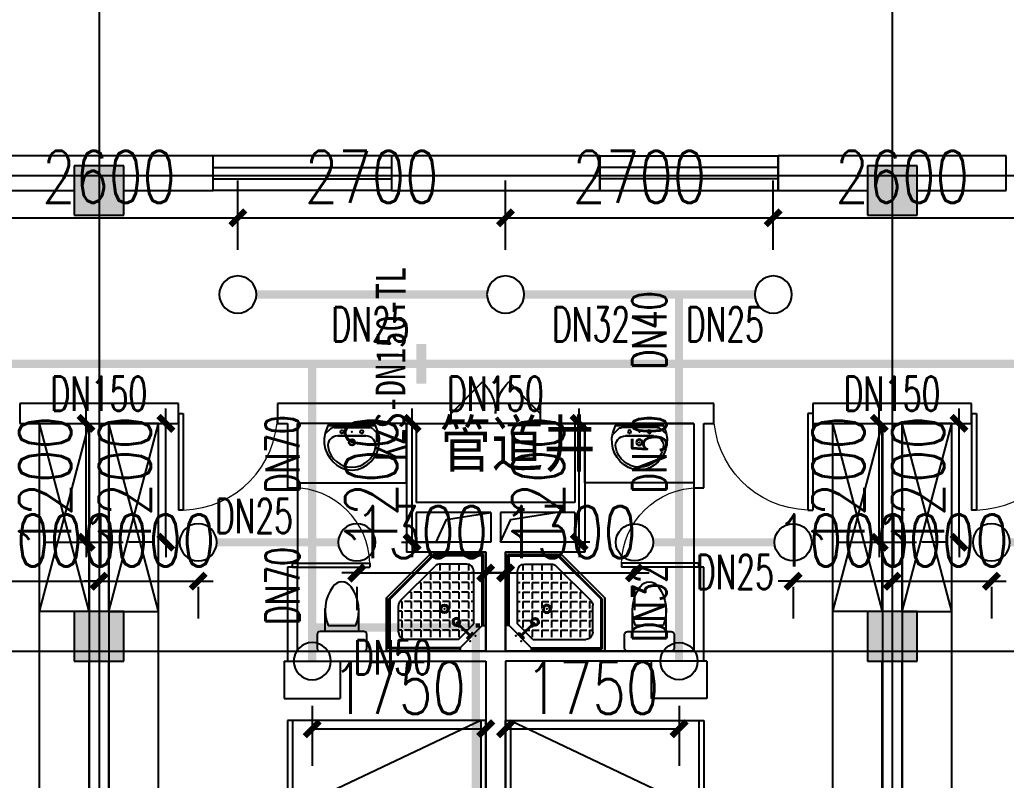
# Model space of a CAD drawing. Extents: x 0 to 2838408, y -923048 to 203859.
# Drawn here: x 2712463 to 2722413, y -542960 to -535285 of the extents above; entities that cross this region are included whole.
import ezdxf
from ezdxf.enums import TextEntityAlignment as Align

# ---------------------------------------------------------------- set-up
doc = ezdxf.new("R2010")
doc.units = 0
doc.header["$LTSCALE"] = 1000
for name, color, linetype in [('A-Fixt', 81, 'Continuous'), ('CLAYER', 7, 'Continuous'), ('COLUMN', 9, 'Continuous'), ('DIM_喷淋', 3, 'Continuous'), ('DOOR_FIRE', 4, 'Continuous'), ('DOTE', 8, 'Continuous'), ('EQUIP_喷头', 7, 'Continuous'), ('PIPE-喷淋', 6, 'Continuous'), ('PUB_HATCH', 8, 'Continuous'), ('TEXT_喷淋', 7, 'Continuous'), ('TWT_DIM', 3, 'Continuous'), ('WALL', 9, 'Continuous'), ('WINDOW', 4, 'Continuous'), ('XREF', 8, 'Continuous'), ('抗震支吊架', 2, 'Continuous'), ('洁具', 213, 'Continuous')]:
    doc.layers.add(name, color=color, linetype=linetype)
doc.styles.add('_TCH_DIM_T3', font='SIMPLEX', dxfattribs={"width": 0.75, "bigfont": 'HZTXT'})
doc.styles.add('_TWT_PIPEDN', font='SIMPLEX', dxfattribs={"width": 0.8, "height": 2.3, "bigfont": 'HZTXT'})
doc.styles.add('kzcad', font='', dxfattribs={"width": 0.8})
doc.styles.get("Standard").update_dxf_attribs({"font": 'geniso.shx', "bigfont": 'hztxt.shx'})
doc.styles.get('kzcad').set_extended_font_data('SimSun')
doc.dimstyles.new('_TWT_ARCH&&150', dxfattribs={"dimtxt": 525, "dimasz": 150, "dimexe": 375, "dimexo": 450, "dimgap": 150, "dimtad": 1, "dimdec": 0, "dimzin": 0, "dimdsep": 46, "dimtxsty": '_TCH_DIM_T3', "dimblk": 'ARCHTICK', "dimcen": 0.09, "dimclrt": 7, "dimazin": 2, "dimtfac": 1, "dimtdec": 0, "dimtix": 1, "dimtmove": 2, "dimatfit": 3, "dimfxl": 1, "dimtolj": 1, "dimtzin": 0, "dimarcsym": 0})

# ---------------------------------------------------------------- blocks, each defined once
blk = doc.blocks.new('1F平面-CAD导入_dwg_Drawing4_t3_dwg_$plan$00001613-474159-1F-927810-1F')
at = {"layer": '洁具'}
for p, q in [((-30, 250), (-170, 250)), ((-200, 169.7), (-430.4, 169.7)), ((-260.4, -139.7), (-260.4, 139.7)), ((-200, -169.7), (-200, -220)), ((-170, -250), (-30, -250))]:
    blk.add_line(p, q, dxfattribs=at)
for points in [[(-200, 220), (-200, 169.7), (-200, -169.7), (-430.4, -169.7)], [(0, -220), (0, 220)]]:
    blk.add_lwpolyline(points, dxfattribs=at)
for centre, radius, start, end in [((-170, 220), 30, 90, 180), ((-30, 220), 30, 0, 90), ((-412.8, -227.4), 397.5, 67.45048, 126.63814), ((-589.6, 0), 109.8, 123.45086, 236.54914), ((-412.8, 227.4), 397.5, 233.36186, 292.54952), ((-170, -220), 30, 180, 270), ((-30, -220), 30, 270, 0)]:
    blk.add_arc(centre, radius, start, end, dxfattribs=at)
blk = doc.blocks.new('$lvtry$00000169')
at = {"color": 0}
for p, q in [((258.9, -36), (258.9, 0)), ((258.9, -36), (36, -258.9)), ((258.9, -24), (976, -24)), ((258.9, -36), (964, -36)), ((964, -36), (976, -24)), ((964, -36), (964, -525.1)), ((976, -24), (976, -530.1)), ((276.1, -120), (120, -276.1)), ((143.9, -151), (290.7, -298.1)), ((151, -143.9), (297.8, -291)), ((269.6, -212.7), (269.6, -142.7)), ((276.1, -120), (808, -120)), ((365.9, -212.7), (365.9, -142.7)), ((462.1, -212.7), (462.1, -142.7)), ((558.4, -212.7), (558.4, -142.7)), ((654.6, -212.7), (654.6, -142.7)), ((750.9, -212.7), (750.9, -142.7)), ((847.1, -212.7), (847.1, -142.7)), ((880, -192), (880, -460.5)), ((36, -258.9), (0, -258.9)), ((24, -258.9), (24, -976)), ((36, -258.9), (36, -964)), ((120, -276.1), (120, -808)), ((173.4, -308.9), (173.4, -238.9)), ((183.4, -212.7), (205.5, -212.7)), ((219.6, -212.7), (243.4, -212.7)), ((269.6, -212.7), (339.6, -212.7)), ((269.6, -262.8), (269.6, -238.9)), ((365.9, -212.7), (435.9, -212.7)), ((365.9, -308.9), (365.9, -238.9)), ((462.1, -212.7), (532.1, -212.7)), ((462.1, -308.9), (462.1, -238.9)), ((558.4, -212.7), (628.4, -212.7)), ((558.4, -308.9), (558.4, -238.9)), ((654.6, -212.7), (724.6, -212.7)), ((654.6, -308.9), (654.6, -238.9)), ((750.9, -212.7), (820.9, -212.7)), ((750.9, -308.9), (750.9, -238.9)), ((847.1, -212.7), (880, -212.7)), ((847.1, -308.9), (847.1, -238.9)), ((120, -308.9), (147.1, -308.9)), ((173.4, -308.9), (243.4, -308.9)), ((173.4, -405.2), (173.4, -335.2)), ((269.6, -405.2), (269.6, -335.2)), ((334.3, -308.9), (339.6, -308.9)), ((365.9, -308.9), (435.9, -308.9)), ((365.9, -405.2), (365.9, -335.2)), ((462.1, -308.9), (532.1, -308.9)), ((462.1, -405.2), (462.1, -335.2)), ((558.4, -308.9), (628.4, -308.9)), ((558.4, -405.2), (558.4, -335.2)), ((654.6, -308.9), (724.6, -308.9)), ((654.6, -405.2), (654.6, -335.2)), ((750.9, -308.9), (820.9, -308.9)), ((750.9, -405.2), (750.9, -335.2)), ((847.1, -308.9), (880, -308.9)), ((847.1, -405.2), (847.1, -335.2)), ((120, -405.2), (147.1, -405.2)), ((173.4, -405.2), (243.4, -405.2)), ((173.4, -501.4), (173.4, -431.4)), ((269.6, -405.2), (339.6, -405.2)), ((269.6, -501.4), (269.6, -431.4)), ((365.9, -405.2), (378.6, -405.2)), ((365.9, -501.4), (365.9, -431.4)), ((462.1, -405.2), (532.1, -405.2)), ((462.1, -501.4), (462.1, -431.4)), ((558.4, -405.2), (628.4, -405.2)), ((558.4, -501.4), (558.4, -431.4)), ((654.6, -405.2), (724.6, -405.2)), ((654.6, -501.4), (654.6, -431.4)), ((750.9, -405.2), (820.9, -405.2)), ((750.9, -501.4), (750.9, -431.4)), ((847.1, -405.2), (880, -405.2)), ((847.1, -501.4), (847.1, -431.4)), ((120, -501.4), (147.1, -501.4)), ((173.4, -501.4), (243.4, -501.4)), ((173.4, -597.7), (173.4, -527.7)), ((269.6, -501.4), (339.6, -501.4)), ((269.6, -597.7), (269.6, -527.7)), ((365.9, -501.4), (435.9, -501.4)), ((365.9, -597.7), (365.9, -527.7)), ((462.1, -501.4), (532.1, -501.4)), ((462.1, -597.7), (462.1, -527.7)), ((858.9, -511.4), (511.4, -858.9)), ((964, -525.1), (525.1, -964)), ((976, -530.1), (530.1, -976)), ((558.4, -501.4), (628.4, -501.4)), ((558.4, -597.7), (558.4, -527.7)), ((654.6, -501.4), (724.6, -501.4)), ((654.6, -597.7), (654.6, -527.7)), ((750.9, -501.4), (820.9, -501.4)), ((750.9, -597.7), (750.9, -527.7)), ((847.1, -501.4), (867.2, -501.4)), ((964, -525.1), (976, -530.1)), ((120, -597.7), (147.1, -597.7)), ((120, -693.9), (147.1, -693.9)), ((173.4, -597.7), (243.4, -597.7)), ((173.4, -693.9), (173.4, -623.9)), ((173.4, -693.9), (243.4, -693.9)), ((269.6, -597.7), (339.6, -597.7)), ((269.6, -693.9), (269.6, -623.9)), ((269.6, -693.9), (339.6, -693.9)), ((365.9, -597.7), (435.9, -597.7)), ((365.9, -693.9), (365.9, -623.9)), ((365.9, -693.9), (435.9, -693.9)), ((462.1, -597.7), (532.1, -597.7)), ((462.1, -693.9), (462.1, -623.9)), ((462.1, -693.9), (532.1, -693.9)), ((558.4, -597.7), (628.4, -597.7)), ((558.4, -693.9), (558.4, -623.9)), ((558.4, -693.9), (628.4, -693.9)), ((654.6, -597.7), (724.6, -597.7)), ((654.6, -693.9), (654.6, -623.9)), ((654.6, -693.9), (676.4, -693.9)), ((750.9, -597.7), (772.6, -597.7)), ((120, -790.2), (147.1, -790.2)), ((173.4, -790.2), (173.4, -720.2)), ((173.4, -790.2), (243.4, -790.2)), ((269.6, -790.2), (269.6, -720.2)), ((269.6, -790.2), (339.6, -790.2)), ((365.9, -790.2), (365.9, -720.2)), ((365.9, -790.2), (435.9, -790.2)), ((462.1, -790.2), (462.1, -720.2)), ((462.1, -790.2), (532.1, -790.2)), ((558.4, -790.2), (558.4, -720.2)), ((558.4, -790.2), (580.1, -790.2)), ((173.4, -877.5), (173.4, -816.4)), ((192, -880), (460.5, -880)), ((269.6, -880), (269.6, -816.4)), ((365.9, -880), (365.9, -816.4)), ((462.1, -880), (462.1, -816.4)), ((36, -964), (24, -976)), ((24, -976), (530.1, -976)), ((36, -964), (525.1, -964)), ((525.1, -964), (530.1, -976))]:
    blk.add_line(p, q, dxfattribs=at)
blk.add_lwpolyline([(0, 0), (0, -1000), (540, -1000), (1000, -540), (1000, 0)], close=True)
for points in [[(0, 0), (0, -1000)], [(0, 0), (1000, 0)], [(1000, 0), (1000, -540)], [(136.1, -189.7), (147.9, -177.9), (132.5, -162.5), (120.7, -174.3)], [(189.7, -136.1), (177.9, -147.9), (162.5, -132.5), (174.3, -120.7)], [(1000, -540), (540, -1000)], [(0, -1000), (540, -1000)]]:
    blk.add_lwpolyline(points, close=True, dxfattribs=at)
for radius in [43.8, 31.1]:
    blk.add_circle((416.2, -427.6), radius, dxfattribs=at)
for centre, radius, start, end in [((808, -192), 72, 0, 90), ((296, -295.7), 40.6, 142.58296, 128.41974), ((296, -295.7), 28.6, 145.82801, 125.65986), ((808, -460.5), 72, 315, 0), ((192, -808), 72, 180, 270), ((460.5, -808), 72, 270, 315)]:
    blk.add_arc(centre, radius, start, end, dxfattribs=at)
for p in [(103.2, -155.8, 0), (156.1, -102.2, 0), (415.8, -428.1, 0)]:
    blk.add_point(p, dxfattribs=at)
blk = doc.blocks.new('$lvtry$00000178')
at = {"color": 0}
for p, q in [((-238.4, 0), (238.4, 0)), ((-214.1, -36.1), (-272.1, -90.6)), ((-179.8, -22.5), (180.1, -22.5)), ((215.7, -37.5), (268.3, -90.8)), ((-141.7, -105.2), (140.2, -105.2)), ((140.2, -105.2), (-141.7, -105.2))]:
    blk.add_line(p, q, dxfattribs=at)
blk.add_lwpolyline([(-103.6, -429.7, 0.224698), (110.4, -425.4, 0.348046), (268.9, -78.5), (239.5, 0), (-241.3, 0), (-270.7, -78.5, 0.356844)], format="xyb", close=True, dxfattribs=at)
for centre, radius in [((-100, -65), 16.3), ((100, -65), 16.3), ((1.4, -172.5), 31.6)]:
    blk.add_circle(centre, radius, dxfattribs=at)
at = {"color": 0, "lineweight": 13}
blk.add_circle((1.4, -172.5), 23, dxfattribs=at)
at = {"color": 0}
for centre, radius, start, end in [((-179.8, -72.5), 50, 90, 133.18096), ((180.1, -72.5), 50, 44.56072, 90), ((-141.7, -205.2), 100, 90, 190.56023), ((140.2, -205.2), 100, 349.43977, 90), ((-0.7, -179), 243.4, 190.56023, 349.43977)]:
    blk.add_arc(centre, radius, start, end, dxfattribs=at)
for p in [(0, -65), (1.4, -172.5)]:
    blk.add_point(p, dxfattribs=at)
blk = doc.blocks.new('A$C70365C93')
at = {"layer": '洁具'}
blk.add_lwpolyline([(-1900, 2300), (-1900, 1700), (-800, 1700), (-800, 2300)], close=True, dxfattribs=at)
blk.add_blockref('$lvtry$00000178', (-1350, 2280), dxfattribs=at)
at = {"layer": '洁具', "rotation": 180}
blk.add_blockref('$lvtry$00000169', (0, 0), dxfattribs=at)
at = {"layer": '洁具', "extrusion": (0, 0, -1), "xscale": -1, "zscale": -1, "rotation": 90}
blk.add_blockref('1F平面-CAD导入_dwg_Drawing4_t3_dwg_$plan$00001613-474159-1F-927810-1F', (1450, 0), dxfattribs=at)
blk = doc.blocks.new('单人床')
at = {"layer": 'A-Fixt'}
for p, q in [((47773.8, 13973.4), (48673.8, 13973.4)), ((47773.8, 12073.4), (48673.8, 13973.4)), ((47773.8, 12073.4), (48673.8, 12073.4))]:
    blk.add_line(p, q, dxfattribs=at)
blk.add_lwpolyline([(47773.8, 14023.4), (48673.8, 14023.4), (48673.8, 12023.4), (47773.8, 12023.4), (47773.8, 14023.4)], dxfattribs=at)
blk = doc.blocks.new('宿舍')
at = {"layer": 'A-Fixt'}
for p, q in [((47853.8, 13801.7), (48353.8, 15701.7)), ((48353.8, 13801.7), (47853.8, 15701.7)), ((47853.8, 13801.7), (48353.8, 13801.7))]:
    blk.add_line(p, q, dxfattribs=at)
blk.add_lwpolyline([(47853.8, 8601.7), (48353.8, 8601.7), (48353.8, 15701.7), (47853.8, 15701.7)], close=True, dxfattribs=at)
at = {"xscale": -1, "rotation": 90}
blk.add_blockref('单人床', (63677.2, 60475.5), dxfattribs=at)
blk = doc.blocks.new('$WINLIB2D$00000001')
at = {"color": 0}
for points in [[(-0.5, 0.5), (-0.5, -0.5)], [(-0.5, 0.5), (0.5, 0.5)], [(0.5, -0.5), (0.5, 0.5)], [(0.5, 0.1667), (-0.5, 0.1667)], [(0.5, -0.1667), (-0.5, -0.1667)], [(-0.5, -0.5), (0.5, -0.5)]]:
    blk.add_lwpolyline(points, dxfattribs=at)
blk = doc.blocks.new('$DorLib2D$00000116')
at = {"color": 0}
for p, q in [((-0.5, 0), (-0.146, 0.354)), ((0.5, 0), (0.146, 0.354))]:
    blk.add_line(p, q, dxfattribs=at)
for centre, start, end in [((-0.5, 0), 0, 45), ((0.5, 0), 135, 180)]:
    blk.add_arc(centre, 0.5, start, end, dxfattribs=at)
blk = doc.blocks.new('$DorLib2D$00000001')
for p, q in [((0.45, 0.975), (0.5, 0.975)), ((0.45, 0), (0.45, 0.975)), ((0.5, 0), (0.5, 0.975)), ((0.5, 0), (0.45, 0))]:
    blk.add_line(p, q)
at = {"lineweight": 13}
blk.add_arc((0.475, 0), 0.975, 91.46928, 180, dxfattribs=at)
blk = doc.blocks.new('3F1')
at = {"layer": 'PUB_HATCH'}
for points in [[(2376966.7, -537258.3), (2377466.7, -537258.3), (2377466.7, -536758.3), (2376966.7, -536758.3)], [(2384966.7, -537258.3), (2385466.7, -537258.3), (2385466.7, -536758.3), (2384966.7, -536758.3)], [(2376966.7, -541758.3), (2377466.7, -541758.3), (2377466.7, -541258.3), (2376966.7, -541258.3)], [(2384966.7, -541758.3), (2385466.7, -541758.3), (2385466.7, -541258.3), (2384966.7, -541258.3)]]:
    blk.add_hatch(color=256, dxfattribs=at).paths.add_polyline_path(points)
for points in [[(2380616.7, -540558.3), (2380720.3, -540328), (2381166.7, -540258.3)], [(2381266.7, -540558.3), (2381370.3, -540328), (2381816.7, -540258.3)]]:
    blk.add_lwpolyline(points)
at = {"layer": 'COLUMN'}
for p, q in [((2377466.7, -536758.3), (2376966.7, -536758.3)), ((2376966.7, -536758.3), (2376966.7, -537258.3)), ((2377466.7, -537258.3), (2377466.7, -536758.3)), ((2385466.7, -536758.3), (2384966.7, -536758.3)), ((2384966.7, -536758.3), (2384966.7, -537258.3)), ((2385466.7, -537258.3), (2385466.7, -536758.3)), ((2376966.7, -537258.3), (2377466.7, -537258.3)), ((2384966.7, -537258.3), (2385466.7, -537258.3)), ((2377466.7, -541258.3), (2376966.7, -541258.3)), ((2376966.7, -541258.3), (2376966.7, -541758.3)), ((2377466.7, -541758.3), (2377466.7, -541258.3)), ((2385466.7, -541258.3), (2384966.7, -541258.3)), ((2384966.7, -541258.3), (2384966.7, -541758.3)), ((2385466.7, -541758.3), (2385466.7, -541258.3)), ((2376966.7, -541758.3), (2377466.7, -541758.3)), ((2384966.7, -541758.3), (2385466.7, -541758.3))]:
    blk.add_line(p, q, dxfattribs=at)
at = {"layer": 'DOOR_FIRE'}
for p, q in [((2381666.7, -539158.3), (2380766.7, -539158.3)), ((2381666.7, -539358.3), (2380766.7, -539358.3))]:
    blk.add_line(p, q, dxfattribs=at)
at = {"layer": 'DOTE'}
for p, q in [((2377216.7, -467258.3), (2377216.7, -550458.3)), ((2385216.7, -467258.3), (2385216.7, -550458.3)), ((2343216.7, -536858.3), (2453916.7, -536858.3)), ((2343216.7, -541658.3), (2453916.7, -541658.3))]:
    blk.add_line(p, q, dxfattribs=at)
at = {"layer": 'WALL'}
for p, q in [((2377216.7, -536658.3), (2376066.7, -536658.3)), ((2378366.7, -536658.3), (2377216.7, -536658.3)), ((2378366.7, -537008.3), (2378366.7, -536658.3)), ((2382266.7, -536658.3), (2380166.7, -536658.3)), ((2380166.7, -536658.3), (2380166.7, -537008.3)), ((2382266.7, -537008.3), (2382266.7, -536658.3)), ((2385216.7, -536658.3), (2384066.7, -536658.3)), ((2384066.7, -536658.3), (2384066.7, -537008.3)), ((2386366.7, -536658.3), (2385216.7, -536658.3)), ((2386366.7, -537008.3), (2386366.7, -536658.3)), ((2376066.7, -537008.3), (2376966.7, -537008.3)), ((2377466.7, -537008.3), (2378366.7, -537008.3)), ((2380166.7, -537008.3), (2382266.7, -537008.3)), ((2384066.7, -537008.3), (2384966.7, -537008.3)), ((2385466.7, -537008.3), (2386366.7, -537008.3)), ((2377216.7, -539158.3), (2376416.7, -539158.3)), ((2376416.7, -539158.3), (2376416.7, -539358.3)), ((2378016.7, -539158.3), (2377216.7, -539158.3)), ((2378016.7, -539358.3), (2378016.7, -539158.3)), ((2379116.7, -539158.3), (2379016.7, -539158.3)), ((2379016.7, -539158.3), (2379016.7, -539358.3)), ((2380316.7, -539158.3), (2379116.7, -539158.3)), ((2380766.7, -539158.3), (2380316.7, -539158.3)), ((2380766.7, -539358.3), (2380766.7, -539158.3)), ((2382116.7, -539158.3), (2381666.7, -539158.3)), ((2381666.7, -539158.3), (2381666.7, -539358.3)), ((2383316.7, -539158.3), (2382116.7, -539158.3)), ((2383416.7, -539158.3), (2383316.7, -539158.3)), ((2383416.7, -539358.3), (2383416.7, -539158.3)), ((2385216.7, -539158.3), (2384416.7, -539158.3)), ((2384416.7, -539158.3), (2384416.7, -539358.3)), ((2386016.7, -539158.3), (2385216.7, -539158.3)), ((2386016.7, -539358.3), (2386016.7, -539158.3)), ((2376416.7, -539358.3), (2377116.7, -539358.3)), ((2377116.7, -541258.3), (2377116.7, -539358.3)), ((2377316.7, -541258.3), (2377316.7, -539358.3)), ((2377316.7, -539358.3), (2378016.7, -539358.3)), ((2379016.7, -539358.3), (2379116.7, -539358.3)), ((2379116.7, -539358.3), (2379116.7, -540008.3)), ((2380316.7, -539358.3), (2379216.7, -539358.3)), ((2379216.7, -540008.3), (2379216.7, -539358.3)), ((2380316.7, -539358.3), (2380316.7, -540158.3)), ((2380416.7, -539358.3), (2380766.7, -539358.3)), ((2380416.7, -539358.3), (2380416.7, -540158.3)), ((2381666.7, -539358.3), (2382016.7, -539358.3)), ((2382016.7, -539358.3), (2382016.7, -540158.3)), ((2383216.7, -539358.3), (2382116.7, -539358.3)), ((2382116.7, -539358.3), (2382116.7, -540158.3)), ((2383216.7, -539358.3), (2383216.7, -540008.3)), ((2383316.7, -540008.3), (2383316.7, -539358.3)), ((2383316.7, -539358.3), (2383416.7, -539358.3)), ((2384416.7, -539358.3), (2385116.7, -539358.3)), ((2385116.7, -541258.3), (2385116.7, -539358.3)), ((2385316.7, -541258.3), (2385316.7, -539358.3)), ((2385316.7, -539358.3), (2386016.7, -539358.3)), ((2379116.7, -540008.3), (2379216.7, -540008.3)), ((2383216.7, -540008.3), (2383316.7, -540008.3)), ((2380316.7, -540158.3), (2380316.7, -540658.3)), ((2381216.7, -540158.3), (2380416.7, -540158.3)), ((2382016.7, -540158.3), (2381216.7, -540158.3)), ((2382116.7, -540158.3), (2382116.7, -540658.3)), ((2381166.7, -540258.3), (2380416.7, -540258.3)), ((2380416.7, -540258.3), (2380416.7, -540558.3)), ((2381166.7, -540258.3), (2381166.7, -540558.3)), ((2382016.7, -540258.3), (2381266.7, -540258.3)), ((2381266.7, -540258.3), (2381266.7, -540558.3)), ((2382016.7, -540258.3), (2382016.7, -540558.3)), ((2381166.7, -540558.3), (2380416.7, -540558.3)), ((2382016.7, -540558.3), (2381266.7, -540558.3)), ((2381116.7, -540658.3), (2380316.7, -540658.3)), ((2381116.7, -540658.3), (2381116.7, -541658.3)), ((2381316.7, -540658.3), (2381316.7, -541658.3)), ((2382116.7, -540658.3), (2381316.7, -540658.3)), ((2379216.7, -540808.3), (2379116.7, -540808.3)), ((2379116.7, -540808.3), (2379116.7, -541758.3)), ((2379216.7, -541658.3), (2379216.7, -540808.3)), ((2383316.7, -540808.3), (2383216.7, -540808.3)), ((2383216.7, -540808.3), (2383216.7, -541658.3)), ((2383316.7, -541758.3), (2383316.7, -540808.3)), ((2379216.7, -541658.3), (2381116.7, -541658.3)), ((2383216.7, -541658.3), (2381316.7, -541658.3)), ((2377116.7, -546458.3), (2377116.7, -541758.3)), ((2377316.7, -546458.3), (2377316.7, -541758.3)), ((2379116.7, -541758.3), (2381116.7, -541758.3)), ((2381116.7, -541758.3), (2381116.7, -546708.3)), ((2383316.7, -541758.3), (2381316.7, -541758.3)), ((2381316.7, -541758.3), (2381316.7, -546708.3)), ((2385116.7, -546458.3), (2385116.7, -541758.3)), ((2385316.7, -546458.3), (2385316.7, -541758.3))]:
    blk.add_line(p, q, dxfattribs=at)
at = {"layer": 'WINDOW'}
for p, q in [((2379216.7, -540008.3), (2379216.7, -540808.3)), ((2383216.7, -540008.3), (2383216.7, -540808.3))]:
    blk.add_line(p, q, dxfattribs=at)
at = {"xscale": -1, "rotation": 359.9999999999999}
for name, p in [('宿舍', (2424970.6, -555059.9)), ('A$C70365C93', (2381316.7, -541658.3)), ('宿舍', (2432970.6, -555059.9))]:
    blk.add_blockref(name, p, dxfattribs=at)
for name, p in [('宿舍', (2329462.9, -555059.9)), ('A$C70365C93', (2381116.7, -541658.3)), ('宿舍', (2337462.9, -555059.9))]:
    blk.add_blockref(name, p)
at = {"layer": 'DOOR_FIRE', "xscale": 900, "yscale": -900, "zscale": 200, "rotation": 179.9999999994664}
blk.add_blockref('$DorLib2D$00000116', (2381216.7, -539258.3), dxfattribs=at)
at = {"layer": 'WINDOW'}
for name, p, xscale, yscale, zscale, rotation in [('$WINLIB2D$00000001', (2379266.7, -536833.3), -1800, 350, -1800, 359.9999999999996), ('$DorLib2D$00000001', (2386516.7, -539258.3), -1000, -1000, -1000, 359.9999999999983), ('$DorLib2D$00000001', (2379166.7, -540408.3), 800, 800, 800, 269.9999999994664), ('$DorLib2D$00000001', (2383266.7, -540408.3), 800, -800, 800, 269.9999999994664)]:
    blk.add_blockref(name, p, dxfattribs=dict(at, xscale=xscale, yscale=yscale, zscale=zscale, rotation=rotation))
for name, p, xscale, yscale, zscale in [('$WINLIB2D$00000001', (2383166.7, -536833.3), 1800, 350, 1800), ('$DorLib2D$00000001', (2378516.7, -539258.3), -1000, -1000, -1000), ('$DorLib2D$00000001', (2383916.7, -539258.3), 1000, -1000, 1000)]:
    blk.add_blockref(name, p, dxfattribs=dict(at, xscale=xscale, yscale=yscale, zscale=zscale))
at = {"layer": 'CLAYER'}
blk.add_text('管道井', height=525, dxfattribs=at).set_placement((2380649.1, -539845.3))
blk = doc.blocks.new('_ArchTick')
at = {"color": 0, "linetype": 'ByBlock', "const_width": 0.4}
blk.add_lwpolyline([(-0.5, -0.5), (0.5, 0.5)], dxfattribs=at)
blk = doc.blocks.new('*D2170')
at = {"layer": 'Defpoints', "color": 0, "linetype": 'ByBlock', "transparency": 16777216}
for p in [(2717362.5, -540558.3), (2718662.5, -540558.3), (2718662.5, -540868.1)]:
    blk.add_point(p, dxfattribs=at)
at = {"layer": 'TWT_DIM', "color": 0, "linetype": 'ByBlock', "lineweight": -2, "transparency": 16777216}
for p, q in [((2717362.5, -540868.1), (2717212.5, -540868.1)), ((2717362.5, -540868.1), (2718662.5, -540868.1)), ((2718662.5, -540868.1), (2718812.5, -540868.1)), ((2717362.5, -541008.3), (2717362.5, -541243.1)), ((2718662.5, -541008.3), (2718662.5, -541243.1))]:
    blk.add_line(p, q, dxfattribs=at)
at = {"layer": 'TWT_DIM', "color": 0, "linetype": 'ByBlock', "lineweight": -2, "transparency": 16777216, "xscale": 150, "yscale": 150, "zscale": 150}
blk.add_blockref('_ArchTick', (2717362.5, -540868.1), dxfattribs=at)
at = {"layer": 'TWT_DIM', "color": 0, "linetype": 'ByBlock', "lineweight": -2, "transparency": 16777216, "xscale": 150, "yscale": 150, "zscale": 150, "rotation": 180}
blk.add_blockref('_ArchTick', (2718662.5, -540868.1), dxfattribs=at)
at = {"layer": 'TWT_DIM', "color": 7, "linetype": 'ByBlock', "transparency": 16777216, "insert": (2718012.5, -540455.6), "char_height": 525, "attachment_point": 5, "style": '_TCH_DIM_T3'}
blk.add_mtext('\\A1;1300', dxfattribs=at)
blk = doc.blocks.new('*D2171')
at = {"layer": 'Defpoints', "color": 0, "linetype": 'ByBlock', "transparency": 16777216}
for p in [(2715862.5, -540558.3), (2717162.5, -540558.3), (2717162.5, -540868.1)]:
    blk.add_point(p, dxfattribs=at)
at = {"layer": 'TWT_DIM', "color": 0, "linetype": 'ByBlock', "lineweight": -2, "transparency": 16777216}
for p, q in [((2715862.5, -540868.1), (2715712.5, -540868.1)), ((2715862.5, -540868.1), (2717162.5, -540868.1)), ((2717162.5, -540868.1), (2717312.5, -540868.1)), ((2715862.5, -541008.3), (2715862.5, -541243.1)), ((2717162.5, -541008.3), (2717162.5, -541243.1))]:
    blk.add_line(p, q, dxfattribs=at)
at = {"layer": 'TWT_DIM', "color": 0, "linetype": 'ByBlock', "lineweight": -2, "transparency": 16777216, "xscale": 150, "yscale": 150, "zscale": 150}
blk.add_blockref('_ArchTick', (2715862.5, -540868.1), dxfattribs=at)
at = {"layer": 'TWT_DIM', "color": 0, "linetype": 'ByBlock', "lineweight": -2, "transparency": 16777216, "xscale": 150, "yscale": 150, "zscale": 150, "rotation": 180}
blk.add_blockref('_ArchTick', (2717162.5, -540868.1), dxfattribs=at)
at = {"layer": 'TWT_DIM', "color": 7, "linetype": 'ByBlock', "transparency": 16777216, "insert": (2716512.5, -540455.6), "char_height": 525, "attachment_point": 5, "style": '_TCH_DIM_T3'}
blk.add_mtext('\\A1;1300', dxfattribs=at)
blk = doc.blocks.new('*D2186')
at = {"layer": 'Defpoints', "color": 0, "linetype": 'ByBlock', "transparency": 16777216}
for p in [(2721262.5, -540558.3), (2722262.5, -540558.3), (2722262.5, -540951.6)]:
    blk.add_point(p, dxfattribs=at)
at = {"layer": 'TWT_DIM', "color": 0, "linetype": 'ByBlock', "lineweight": -2, "transparency": 16777216}
for p, q in [((2721262.5, -540951.6), (2721112.5, -540951.6)), ((2721262.5, -540951.6), (2722262.5, -540951.6)), ((2722262.5, -540951.6), (2722412.5, -540951.6)), ((2721262.5, -541008.3), (2721262.5, -541326.6)), ((2722262.5, -541008.3), (2722262.5, -541326.6))]:
    blk.add_line(p, q, dxfattribs=at)
at = {"layer": 'TWT_DIM', "color": 0, "linetype": 'ByBlock', "lineweight": -2, "transparency": 16777216, "xscale": 150, "yscale": 150, "zscale": 150}
blk.add_blockref('_ArchTick', (2721262.5, -540951.6), dxfattribs=at)
at = {"layer": 'TWT_DIM', "color": 0, "linetype": 'ByBlock', "lineweight": -2, "transparency": 16777216, "xscale": 150, "yscale": 150, "zscale": 150, "rotation": 180}
blk.add_blockref('_ArchTick', (2722262.5, -540951.6), dxfattribs=at)
at = {"layer": 'TWT_DIM', "color": 7, "linetype": 'ByBlock', "transparency": 16777216, "insert": (2721762.5, -540539.1), "char_height": 525, "attachment_point": 5, "style": '_TCH_DIM_T3'}
blk.add_mtext('\\A1;1000', dxfattribs=at)
blk = doc.blocks.new('*D2188')
at = {"layer": 'Defpoints', "color": 0, "linetype": 'ByBlock', "transparency": 16777216}
for p in [(2721936.2, -539358.3), (2722262.5, -539358.3), (2722262.5, -540558.3)]:
    blk.add_point(p, dxfattribs=at)
at = {"layer": 'TWT_DIM', "color": 0, "linetype": 'ByBlock', "lineweight": -2, "transparency": 16777216}
for p, q in [((2721936.2, -539358.3), (2721936.2, -539208.3)), ((2721812.5, -539358.3), (2721561.2, -539358.3)), ((2721936.2, -540558.3), (2721936.2, -539358.3)), ((2721812.5, -540558.3), (2721561.2, -540558.3)), ((2721936.2, -540558.3), (2721936.2, -540708.3))]:
    blk.add_line(p, q, dxfattribs=at)
at = {"layer": 'TWT_DIM', "color": 0, "linetype": 'ByBlock', "lineweight": -2, "transparency": 16777216, "xscale": 150, "yscale": 150, "zscale": 150}
for p, rotation in [((2721936.2, -539358.3), 270), ((2721936.2, -540558.3), 90)]:
    blk.add_blockref('_ArchTick', p, dxfattribs=dict(at, rotation=rotation))
at = {"layer": 'TWT_DIM', "color": 7, "linetype": 'ByBlock', "transparency": 16777216, "insert": (2721523.7, -539958.3), "char_height": 525, "attachment_point": 5, "rotation": 90, "style": '_TCH_DIM_T3'}
blk.add_mtext('\\A1;1200', dxfattribs=at)
blk = doc.blocks.new('*D2191')
at = {"layer": 'Defpoints', "color": 0, "linetype": 'ByBlock', "transparency": 16777216}
for p in [(2717362.5, -541758.3), (2719112.5, -541758.3), (2719112.5, -542440.6)]:
    blk.add_point(p, dxfattribs=at)
at = {"layer": 'TWT_DIM', "color": 0, "linetype": 'ByBlock', "lineweight": -2, "transparency": 16777216}
for p, q in [((2717362.5, -542208.3), (2717362.5, -542815.6)), ((2719112.5, -542208.3), (2719112.5, -542815.6)), ((2717362.5, -542440.6), (2719112.5, -542440.6))]:
    blk.add_line(p, q, dxfattribs=at)
at = {"layer": 'TWT_DIM', "color": 0, "linetype": 'ByBlock', "lineweight": -2, "transparency": 16777216, "xscale": 150, "yscale": 150, "zscale": 150, "rotation": 180}
blk.add_blockref('_ArchTick', (2717362.5, -542440.6), dxfattribs=at)
at = {"layer": 'TWT_DIM', "color": 0, "linetype": 'ByBlock', "lineweight": -2, "transparency": 16777216, "xscale": 150, "yscale": 150, "zscale": 150}
blk.add_blockref('_ArchTick', (2719112.5, -542440.6), dxfattribs=at)
at = {"layer": 'TWT_DIM', "color": 7, "linetype": 'ByBlock', "transparency": 16777216, "insert": (2718237.5, -542028.1), "char_height": 525, "attachment_point": 5, "style": '_TCH_DIM_T3'}
blk.add_mtext('\\A1;1750', dxfattribs=at)
blk = doc.blocks.new('*D2192')
at = {"layer": 'Defpoints', "color": 0, "linetype": 'ByBlock', "transparency": 16777216}
for p in [(2720262.5, -540558.3), (2721262.5, -540558.3), (2721262.5, -540951.6)]:
    blk.add_point(p, dxfattribs=at)
at = {"layer": 'TWT_DIM', "color": 0, "linetype": 'ByBlock', "lineweight": -2, "transparency": 16777216}
for p, q in [((2720262.5, -540951.6), (2720112.5, -540951.6)), ((2720262.5, -540951.6), (2721262.5, -540951.6)), ((2721262.5, -540951.6), (2721412.5, -540951.6)), ((2720262.5, -541008.3), (2720262.5, -541326.6)), ((2721262.5, -541008.3), (2721262.5, -541326.6))]:
    blk.add_line(p, q, dxfattribs=at)
at = {"layer": 'TWT_DIM', "color": 0, "linetype": 'ByBlock', "lineweight": -2, "transparency": 16777216, "xscale": 150, "yscale": 150, "zscale": 150}
blk.add_blockref('_ArchTick', (2720262.5, -540951.6), dxfattribs=at)
at = {"layer": 'TWT_DIM', "color": 0, "linetype": 'ByBlock', "lineweight": -2, "transparency": 16777216, "xscale": 150, "yscale": 150, "zscale": 150, "rotation": 180}
blk.add_blockref('_ArchTick', (2721262.5, -540951.6), dxfattribs=at)
at = {"layer": 'TWT_DIM', "color": 7, "linetype": 'ByBlock', "transparency": 16777216, "insert": (2720762.5, -540539.1), "char_height": 525, "attachment_point": 5, "style": '_TCH_DIM_T3'}
blk.add_mtext('\\A1;1000', dxfattribs=at)
blk = doc.blocks.new('*D2193')
at = {"layer": 'Defpoints', "color": 0, "linetype": 'ByBlock', "transparency": 16777216}
for p in [(2718104.8, -539358.3), (2718662.5, -539358.3), (2718662.5, -540558.3)]:
    blk.add_point(p, dxfattribs=at)
at = {"layer": 'TWT_DIM', "color": 0, "linetype": 'ByBlock', "lineweight": -2, "transparency": 16777216}
for p, q in [((2718104.8, -539358.3), (2718104.8, -539208.3)), ((2718212.5, -539358.3), (2717729.8, -539358.3)), ((2718104.8, -540558.3), (2718104.8, -539358.3)), ((2718212.5, -540558.3), (2717729.8, -540558.3)), ((2718104.8, -540558.3), (2718104.8, -540708.3))]:
    blk.add_line(p, q, dxfattribs=at)
at = {"layer": 'TWT_DIM', "color": 0, "linetype": 'ByBlock', "lineweight": -2, "transparency": 16777216, "xscale": 150, "yscale": 150, "zscale": 150}
for p, rotation in [((2718104.8, -539358.3), 270), ((2718104.8, -540558.3), 90)]:
    blk.add_blockref('_ArchTick', p, dxfattribs=dict(at, rotation=rotation))
at = {"layer": 'TWT_DIM', "color": 7, "linetype": 'ByBlock', "transparency": 16777216, "insert": (2717692.3, -539958.3), "char_height": 525, "attachment_point": 5, "rotation": 90, "style": '_TCH_DIM_T3'}
blk.add_mtext('\\A1;1200', dxfattribs=at)
blk = doc.blocks.new('*D2194')
at = {"layer": 'Defpoints', "color": 0, "linetype": 'ByBlock', "transparency": 16777216}
for p in [(2720262.5, -539358.3), (2721131.8, -539358.3), (2720262.5, -540558.3)]:
    blk.add_point(p, dxfattribs=at)
at = {"layer": 'TWT_DIM', "color": 0, "linetype": 'ByBlock', "lineweight": -2, "transparency": 16777216}
for p, q in [((2721131.8, -539358.3), (2721131.8, -539208.3)), ((2720712.5, -539358.3), (2721506.8, -539358.3)), ((2721131.8, -540558.3), (2721131.8, -539358.3)), ((2720712.5, -540558.3), (2721506.8, -540558.3)), ((2721131.8, -540558.3), (2721131.8, -540708.3))]:
    blk.add_line(p, q, dxfattribs=at)
at = {"layer": 'TWT_DIM', "color": 0, "linetype": 'ByBlock', "lineweight": -2, "transparency": 16777216, "xscale": 150, "yscale": 150, "zscale": 150}
for p, rotation in [((2721131.8, -539358.3), 270), ((2721131.8, -540558.3), 90)]:
    blk.add_blockref('_ArchTick', p, dxfattribs=dict(at, rotation=rotation))
at = {"layer": 'TWT_DIM', "color": 7, "linetype": 'ByBlock', "transparency": 16777216, "insert": (2720719.3, -539958.3), "char_height": 525, "attachment_point": 5, "rotation": 90, "style": '_TCH_DIM_T3'}
blk.add_mtext('\\A1;1200', dxfattribs=at)
blk = doc.blocks.new('*D2195')
at = {"layer": 'Defpoints', "color": 0, "linetype": 'ByBlock', "transparency": 16777216}
for p in [(2715412.5, -541758.3), (2717162.5, -541758.3), (2717162.5, -542440.6)]:
    blk.add_point(p, dxfattribs=at)
at = {"layer": 'TWT_DIM', "color": 0, "linetype": 'ByBlock', "lineweight": -2, "transparency": 16777216}
for p, q in [((2715412.5, -542208.3), (2715412.5, -542815.6)), ((2717162.5, -542208.3), (2717162.5, -542815.6)), ((2715412.5, -542440.6), (2717162.5, -542440.6))]:
    blk.add_line(p, q, dxfattribs=at)
at = {"layer": 'TWT_DIM', "color": 0, "linetype": 'ByBlock', "lineweight": -2, "transparency": 16777216, "xscale": 150, "yscale": 150, "zscale": 150, "rotation": 180}
blk.add_blockref('_ArchTick', (2715412.5, -542440.6), dxfattribs=at)
at = {"layer": 'TWT_DIM', "color": 0, "linetype": 'ByBlock', "lineweight": -2, "transparency": 16777216, "xscale": 150, "yscale": 150, "zscale": 150}
blk.add_blockref('_ArchTick', (2717162.5, -542440.6), dxfattribs=at)
at = {"layer": 'TWT_DIM', "color": 7, "linetype": 'ByBlock', "transparency": 16777216, "insert": (2716287.5, -542028.1), "char_height": 525, "attachment_point": 5, "style": '_TCH_DIM_T3'}
blk.add_mtext('\\A1;1750', dxfattribs=at)
blk = doc.blocks.new('*D2196')
at = {"layer": 'Defpoints', "color": 0, "linetype": 'ByBlock', "transparency": 16777216}
for p in [(2713262.5, -540558.3), (2714262.5, -540558.3), (2714262.5, -540951.6)]:
    blk.add_point(p, dxfattribs=at)
at = {"layer": 'TWT_DIM', "color": 0, "linetype": 'ByBlock', "lineweight": -2, "transparency": 16777216}
for p, q in [((2713262.5, -540951.6), (2713112.5, -540951.6)), ((2713262.5, -540951.6), (2714262.5, -540951.6)), ((2714262.5, -540951.6), (2714412.5, -540951.6)), ((2713262.5, -541008.3), (2713262.5, -541326.6)), ((2714262.5, -541008.3), (2714262.5, -541326.6))]:
    blk.add_line(p, q, dxfattribs=at)
at = {"layer": 'TWT_DIM', "color": 0, "linetype": 'ByBlock', "lineweight": -2, "transparency": 16777216, "xscale": 150, "yscale": 150, "zscale": 150}
blk.add_blockref('_ArchTick', (2713262.5, -540951.6), dxfattribs=at)
at = {"layer": 'TWT_DIM', "color": 0, "linetype": 'ByBlock', "lineweight": -2, "transparency": 16777216, "xscale": 150, "yscale": 150, "zscale": 150, "rotation": 180}
blk.add_blockref('_ArchTick', (2714262.5, -540951.6), dxfattribs=at)
at = {"layer": 'TWT_DIM', "color": 7, "linetype": 'ByBlock', "transparency": 16777216, "insert": (2713762.5, -540539.1), "char_height": 525, "attachment_point": 5, "style": '_TCH_DIM_T3'}
blk.add_mtext('\\A1;1000', dxfattribs=at)
blk = doc.blocks.new('*D2197')
at = {"layer": 'Defpoints', "color": 0, "linetype": 'ByBlock', "transparency": 16777216}
for p in [(2715862.5, -539358.3), (2716420.3, -539358.3), (2715862.5, -540558.3)]:
    blk.add_point(p, dxfattribs=at)
at = {"layer": 'TWT_DIM', "color": 0, "linetype": 'ByBlock', "lineweight": -2, "transparency": 16777216}
for p, q in [((2716420.3, -539358.3), (2716420.3, -539208.3)), ((2716312.5, -539358.3), (2716795.3, -539358.3)), ((2716420.3, -540558.3), (2716420.3, -539358.3)), ((2716312.5, -540558.3), (2716795.3, -540558.3)), ((2716420.3, -540558.3), (2716420.3, -540708.3))]:
    blk.add_line(p, q, dxfattribs=at)
at = {"layer": 'TWT_DIM', "color": 0, "linetype": 'ByBlock', "lineweight": -2, "transparency": 16777216, "xscale": 150, "yscale": 150, "zscale": 150}
for p, rotation in [((2716420.3, -539358.3), 270), ((2716420.3, -540558.3), 90)]:
    blk.add_blockref('_ArchTick', p, dxfattribs=dict(at, rotation=rotation))
at = {"layer": 'TWT_DIM', "color": 7, "linetype": 'ByBlock', "transparency": 16777216, "insert": (2716007.8, -539958.3), "char_height": 525, "attachment_point": 5, "rotation": 90, "style": '_TCH_DIM_T3'}
blk.add_mtext('\\A1;1200', dxfattribs=at)
blk = doc.blocks.new('*D2198')
at = {"layer": 'Defpoints', "color": 0, "linetype": 'ByBlock', "transparency": 16777216}
for p in [(2713936.2, -539358.3), (2714262.5, -539358.3), (2714262.5, -540558.3)]:
    blk.add_point(p, dxfattribs=at)
at = {"layer": 'TWT_DIM', "color": 0, "linetype": 'ByBlock', "lineweight": -2, "transparency": 16777216}
for p, q in [((2713936.2, -539358.3), (2713936.2, -539208.3)), ((2713812.5, -539358.3), (2713561.2, -539358.3)), ((2713936.2, -540558.3), (2713936.2, -539358.3)), ((2713812.5, -540558.3), (2713561.2, -540558.3)), ((2713936.2, -540558.3), (2713936.2, -540708.3))]:
    blk.add_line(p, q, dxfattribs=at)
at = {"layer": 'TWT_DIM', "color": 0, "linetype": 'ByBlock', "lineweight": -2, "transparency": 16777216, "xscale": 150, "yscale": 150, "zscale": 150}
for p, rotation in [((2713936.2, -539358.3), 270), ((2713936.2, -540558.3), 90)]:
    blk.add_blockref('_ArchTick', p, dxfattribs=dict(at, rotation=rotation))
at = {"layer": 'TWT_DIM', "color": 7, "linetype": 'ByBlock', "transparency": 16777216, "insert": (2713523.7, -539958.3), "char_height": 525, "attachment_point": 5, "rotation": 90, "style": '_TCH_DIM_T3'}
blk.add_mtext('\\A1;1200', dxfattribs=at)
blk = doc.blocks.new('*D2202')
at = {"layer": 'Defpoints', "color": 0, "linetype": 'ByBlock', "transparency": 16777216}
for p in [(2712262.5, -540558.3), (2713262.5, -540558.3), (2713262.5, -540951.6)]:
    blk.add_point(p, dxfattribs=at)
at = {"layer": 'TWT_DIM', "color": 0, "linetype": 'ByBlock', "lineweight": -2, "transparency": 16777216}
for p, q in [((2712262.5, -540951.6), (2712112.5, -540951.6)), ((2712262.5, -540951.6), (2713262.5, -540951.6)), ((2713262.5, -540951.6), (2713412.5, -540951.6)), ((2712262.5, -541008.3), (2712262.5, -541326.6)), ((2713262.5, -541008.3), (2713262.5, -541326.6))]:
    blk.add_line(p, q, dxfattribs=at)
at = {"layer": 'TWT_DIM', "color": 0, "linetype": 'ByBlock', "lineweight": -2, "transparency": 16777216, "xscale": 150, "yscale": 150, "zscale": 150}
blk.add_blockref('_ArchTick', (2712262.5, -540951.6), dxfattribs=at)
at = {"layer": 'TWT_DIM', "color": 0, "linetype": 'ByBlock', "lineweight": -2, "transparency": 16777216, "xscale": 150, "yscale": 150, "zscale": 150, "rotation": 180}
blk.add_blockref('_ArchTick', (2713262.5, -540951.6), dxfattribs=at)
at = {"layer": 'TWT_DIM', "color": 7, "linetype": 'ByBlock', "transparency": 16777216, "insert": (2712762.5, -540539.1), "char_height": 525, "attachment_point": 5, "style": '_TCH_DIM_T3'}
blk.add_mtext('\\A1;1000', dxfattribs=at)
blk = doc.blocks.new('*D2204')
at = {"layer": 'Defpoints', "color": 0, "linetype": 'ByBlock', "transparency": 16777216}
for p in [(2712262.5, -539358.3), (2713131.8, -539358.3), (2712262.5, -540558.3)]:
    blk.add_point(p, dxfattribs=at)
at = {"layer": 'TWT_DIM', "color": 0, "linetype": 'ByBlock', "lineweight": -2, "transparency": 16777216}
for p, q in [((2713131.8, -539358.3), (2713131.8, -539208.3)), ((2712712.5, -539358.3), (2713506.8, -539358.3)), ((2713131.8, -540558.3), (2713131.8, -539358.3)), ((2712712.5, -540558.3), (2713506.8, -540558.3)), ((2713131.8, -540558.3), (2713131.8, -540708.3))]:
    blk.add_line(p, q, dxfattribs=at)
at = {"layer": 'TWT_DIM', "color": 0, "linetype": 'ByBlock', "lineweight": -2, "transparency": 16777216, "xscale": 150, "yscale": 150, "zscale": 150}
for p, rotation in [((2713131.8, -539358.3), 270), ((2713131.8, -540558.3), 90)]:
    blk.add_blockref('_ArchTick', p, dxfattribs=dict(at, rotation=rotation))
at = {"layer": 'TWT_DIM', "color": 7, "linetype": 'ByBlock', "transparency": 16777216, "insert": (2712719.3, -539958.3), "char_height": 525, "attachment_point": 5, "rotation": 90, "style": '_TCH_DIM_T3'}
blk.add_mtext('\\A1;1200', dxfattribs=at)
blk = doc.blocks.new('*D2475')
at = {"layer": 'Defpoints', "color": 0, "linetype": 'ByBlock', "transparency": 16777216}
for p in [(2722662.5, -537283.9), (2720062.5, -538058.3), (2722662.5, -538058.3)]:
    blk.add_point(p, dxfattribs=at)
at = {"layer": 'DIM_喷淋', "color": 0, "linetype": 'ByBlock', "lineweight": -2, "transparency": 16777216}
for p, q in [((2720062.5, -537608.3), (2720062.5, -536908.9)), ((2722662.5, -537608.3), (2722662.5, -536908.9)), ((2720062.5, -537283.9), (2722662.5, -537283.9))]:
    blk.add_line(p, q, dxfattribs=at)
at = {"layer": 'DIM_喷淋', "color": 0, "linetype": 'ByBlock', "lineweight": -2, "transparency": 16777216, "xscale": 150, "yscale": 150, "zscale": 150, "rotation": 180}
blk.add_blockref('_ArchTick', (2720062.5, -537283.9), dxfattribs=at)
at = {"layer": 'DIM_喷淋', "color": 0, "linetype": 'ByBlock', "lineweight": -2, "transparency": 16777216, "xscale": 150, "yscale": 150, "zscale": 150}
blk.add_blockref('_ArchTick', (2722662.5, -537283.9), dxfattribs=at)
at = {"layer": 'DIM_喷淋', "color": 7, "linetype": 'ByBlock', "transparency": 16777216, "insert": (2721362.5, -536871.4), "char_height": 525, "attachment_point": 5, "style": '_TCH_DIM_T3'}
blk.add_mtext('\\A1;2600', dxfattribs=at)
blk = doc.blocks.new('*D2476')
at = {"layer": 'Defpoints', "color": 0, "linetype": 'ByBlock', "transparency": 16777216}
for p in [(2720062.5, -537283.9), (2717362.5, -538058.3), (2720062.5, -538058.3)]:
    blk.add_point(p, dxfattribs=at)
at = {"layer": 'DIM_喷淋', "color": 0, "linetype": 'ByBlock', "lineweight": -2, "transparency": 16777216}
for p, q in [((2717362.5, -537608.3), (2717362.5, -536908.9)), ((2720062.5, -537608.3), (2720062.5, -536908.9)), ((2717362.5, -537283.9), (2720062.5, -537283.9))]:
    blk.add_line(p, q, dxfattribs=at)
at = {"layer": 'DIM_喷淋', "color": 0, "linetype": 'ByBlock', "lineweight": -2, "transparency": 16777216, "xscale": 150, "yscale": 150, "zscale": 150, "rotation": 180}
blk.add_blockref('_ArchTick', (2717362.5, -537283.9), dxfattribs=at)
at = {"layer": 'DIM_喷淋', "color": 0, "linetype": 'ByBlock', "lineweight": -2, "transparency": 16777216, "xscale": 150, "yscale": 150, "zscale": 150}
blk.add_blockref('_ArchTick', (2720062.5, -537283.9), dxfattribs=at)
at = {"layer": 'DIM_喷淋', "color": 7, "linetype": 'ByBlock', "transparency": 16777216, "insert": (2718712.5, -536871.4), "char_height": 525, "attachment_point": 5, "style": '_TCH_DIM_T3'}
blk.add_mtext('\\A1;2700', dxfattribs=at)
blk = doc.blocks.new('*D2477')
at = {"layer": 'Defpoints', "color": 0, "linetype": 'ByBlock', "transparency": 16777216}
for p in [(2717362.5, -537283.9), (2714662.5, -538058.3), (2717362.5, -538058.3)]:
    blk.add_point(p, dxfattribs=at)
at = {"layer": 'DIM_喷淋', "color": 0, "linetype": 'ByBlock', "lineweight": -2, "transparency": 16777216}
for p, q in [((2714662.5, -537608.3), (2714662.5, -536908.9)), ((2717362.5, -537608.3), (2717362.5, -536908.9)), ((2714662.5, -537283.9), (2717362.5, -537283.9))]:
    blk.add_line(p, q, dxfattribs=at)
at = {"layer": 'DIM_喷淋', "color": 0, "linetype": 'ByBlock', "lineweight": -2, "transparency": 16777216, "xscale": 150, "yscale": 150, "zscale": 150, "rotation": 180}
blk.add_blockref('_ArchTick', (2714662.5, -537283.9), dxfattribs=at)
at = {"layer": 'DIM_喷淋', "color": 0, "linetype": 'ByBlock', "lineweight": -2, "transparency": 16777216, "xscale": 150, "yscale": 150, "zscale": 150}
blk.add_blockref('_ArchTick', (2717362.5, -537283.9), dxfattribs=at)
at = {"layer": 'DIM_喷淋', "color": 7, "linetype": 'ByBlock', "transparency": 16777216, "insert": (2716012.5, -536871.4), "char_height": 525, "attachment_point": 5, "style": '_TCH_DIM_T3'}
blk.add_mtext('\\A1;2700', dxfattribs=at)
blk = doc.blocks.new('*D2478')
at = {"layer": 'Defpoints', "color": 0, "linetype": 'ByBlock', "transparency": 16777216}
for p in [(2714662.5, -537283.9), (2712062.5, -538058.3), (2714662.5, -538058.3)]:
    blk.add_point(p, dxfattribs=at)
at = {"layer": 'DIM_喷淋', "color": 0, "linetype": 'ByBlock', "lineweight": -2, "transparency": 16777216}
for p, q in [((2712062.5, -537608.3), (2712062.5, -536908.9)), ((2714662.5, -537608.3), (2714662.5, -536908.9)), ((2712062.5, -537283.9), (2714662.5, -537283.9))]:
    blk.add_line(p, q, dxfattribs=at)
at = {"layer": 'DIM_喷淋', "color": 0, "linetype": 'ByBlock', "lineweight": -2, "transparency": 16777216, "xscale": 150, "yscale": 150, "zscale": 150, "rotation": 180}
blk.add_blockref('_ArchTick', (2712062.5, -537283.9), dxfattribs=at)
at = {"layer": 'DIM_喷淋', "color": 0, "linetype": 'ByBlock', "lineweight": -2, "transparency": 16777216, "xscale": 150, "yscale": 150, "zscale": 150}
blk.add_blockref('_ArchTick', (2714662.5, -537283.9), dxfattribs=at)
at = {"layer": 'DIM_喷淋', "color": 7, "linetype": 'ByBlock', "transparency": 16777216, "insert": (2713362.5, -536871.4), "char_height": 525, "attachment_point": 5, "style": '_TCH_DIM_T3'}
blk.add_mtext('\\A1;2600', dxfattribs=at)
blk = doc.blocks.new('$TwtSys$00000125')
blk.add_circle((0, 0, 0), 1)
blk = doc.blocks.new('$TwtSys$00000131')
for p, q in [((-1.5, 0), (-1.5, 2)), ((-1.5, 2), (1.5, 2)), ((1.5, 0, 0), (1.5, 2, 0)), ((-1.5, 0), (-1, 0)), ((1, 0, 0), (1.5, 0, 0))]:
    blk.add_line(p, q)
blk.add_circle((0, 0), 1)

msp = doc.modelspace()

# ---------------------------------------------------------------- hatches: boundary and pattern name
at = {"layer": 'PIPE-喷淋', "linetype": 'ByBlock'}
for points in [[(2717062.5, -541418.8), (2717062.5, -541377.5), (2717103.8, -541377.5)], [(2717062.5, -541418.8), (2717103.8, -541418.8), (2717103.8, -541377.5)]]:
    msp.add_hatch(color=256, dxfattribs=at).paths.add_polyline_path(points)

# ---------------------------------------------------------------- linework, layer by layer
at = {"layer": 'PIPE-喷淋', "linetype": 'ByBlock', "ltscale": 1.5, "const_width": 82.5}
for points in [[(2714850, -538058.3), (2717175, -538058.3)], [(2717550, -538058.3), (2719112.5, -538058.3)], [(2719112.5, -538058.3), (2719112.5, -538758.3)], [(2719112.5, -538058.3), (2719875, -538058.3)], [(2711112.5, -538758.3), (2715412.5, -538758.3)], [(2715412.5, -538758.3), (2719112.5, -538758.3)], [(2715412.5, -540558.3), (2715412.5, -538758.3)], [(2719112.5, -540558.3), (2719112.5, -538758.3)], [(2719112.5, -538758.3), (2723412.5, -538758.3)], [(2714450, -540558.3), (2715412.5, -540558.3)], [(2715412.5, -540558.3), (2715675, -540558.3)], [(2715412.5, -541418.8), (2715412.5, -540558.3)], [(2718850, -540558.3), (2719112.5, -540558.3)], [(2719112.5, -540558.3), (2720075, -540558.3)], [(2719112.5, -541758.3), (2719112.5, -540558.3)], [(2722450, -540558.3), (2723412.5, -540558.3)], [(2715412.5, -541758.3), (2715412.5, -541418.8)], [(2715412.5, -541418.8), (2717062.5, -541418.8)], [(2717062.5, -541418.8), (2717062.5, -546608.3)]]:
    msp.add_lwpolyline(points, dxfattribs=at)
at = {"layer": '抗震支吊架', "color": 4, "const_width": 100}
msp.add_lwpolyline([(2716512.5, -538958.3), (2716512.5, -538558.3)], dxfattribs=at)

# ---------------------------------------------------------------- block references
at = {"layer": 'EQUIP_喷头', "linetype": 'ByBlock', "xscale": 187.5, "yscale": -187.5, "zscale": 187.5}
for name, p in [('$TwtSys$00000125', (2714662.5, -538058.3)), ('$TwtSys$00000125', (2717362.5, -538058.3)), ('$TwtSys$00000125', (2720062.5, -538058.3)), ('$TwtSys$00000125', (2714262.5, -540558.3)), ('$TwtSys$00000125', (2715862.5, -540558.3)), ('$TwtSys$00000125', (2722262.5, -540558.3)), ('$TwtSys$00000131', (2715412.5, -541758.3))]:
    msp.add_blockref(name, p, dxfattribs=at)
at = {"layer": 'EQUIP_喷头', "linetype": 'ByBlock', "xscale": 187.5, "yscale": 187.5, "zscale": 187.5, "rotation": 180}
for name, p in [('$TwtSys$00000125', (2718662.5, -540558.3)), ('$TwtSys$00000125', (2720262.5, -540558.3)), ('$TwtSys$00000131', (2719112.5, -541758.3))]:
    msp.add_blockref(name, p, dxfattribs=at)
at = {"layer": 'XREF'}
msp.add_blockref('3F1', (336045.8, 0), dxfattribs=at)

# ---------------------------------------------------------------- texts
at = {"layer": 'TEXT_喷淋', "color": 251, "linetype": 'ByBlock', "style": '_TWT_PIPEDN', "width": 0.64}
for s, rotation, p in [('DN40', 90, (2718985, -538813.1)), ('DN25', 359.99999, (2715607.7, -538530.8)), ('DN32', 359.99999, (2717832.7, -538530.8)), ('DN25', 359.99999, (2719182.7, -538530.8)), ('DN50', 90, (2718985, -540063.1)), ('DN32', 90, (2718985, -541563.1))]:
    msp.add_text(s, height=345, rotation=rotation, dxfattribs=at).set_placement(p)
at = {"layer": 'TEXT_喷淋', "linetype": 'ByBlock', "style": '_TWT_PIPEDN', "width": 0.64}
for p in [(2712773.6, -539230.8), (2716773.6, -539230.8), (2720773.6, -539230.8)]:
    msp.add_text('DN150', height=345, dxfattribs=at).set_placement(p)
for p in [(2715285, -540063.1), (2715285, -541393.3)]:
    msp.add_text('DN70', height=345, rotation=90, dxfattribs=at).set_placement(p)
at = {"layer": 'TEXT_喷淋', "color": 251, "linetype": 'ByBlock', "style": '_TWT_PIPEDN', "width": 0.64}
for s, p in [('DN25', (2714432.7, -540465.2)), ('DN25', (2719282.7, -541030.8)), ('DN50', (2715832.7, -541891.3))]:
    msp.add_text(s, height=345, dxfattribs=at).set_placement(p)
at = {"layer": '抗震支吊架', "color": 4, "style": 'kzcad', "width": 0.8}
msp.add_text('KZS-DN150-TL', height=300, rotation=89.88539, dxfattribs=at).set_placement((2716352.5, -538758.3), align=Align.CENTER)

# ---------------------------------------------------------------- dimensions: what is measured, and where the dimension line sits
at = {"layer": 'DIM_喷淋', "linetype": 'ByBlock'}
for p1, p2, picture, middle in [((2712062.5, -538058.3), (2714662.5, -538058.3), '*D2478', (2713362.5, -536871.4)), ((2714662.5, -538058.3), (2717362.5, -538058.3), '*D2477', (2716012.5, -536871.4)), ((2717362.5, -538058.3), (2720062.5, -538058.3), '*D2476', (2718712.5, -536871.4)), ((2720062.5, -538058.3), (2722662.5, -538058.3), '*D2475', (2721362.5, -536871.4))]:
    dim = msp.add_aligned_dim(p1=p1, p2=p2, distance=774.4, dimstyle='_TWT_ARCH&&150', dxfattribs=at)
    dim.commit()
    dim.dimension.update_dxf_attribs({"geometry": picture, "text_midpoint": middle})
at = {"layer": 'TWT_DIM', "linetype": 'ByBlock'}
for p1, p2, distance, picture, middle in [((2712262.5, -540558.3), (2712262.5, -539358.3), -869.3, '*D2204', (2712719.3, -539958.3)), ((2714262.5, -540558.3), (2714262.5, -539358.3), 326.4, '*D2198', (2713523.7, -539958.3)), ((2715862.5, -540558.3), (2715862.5, -539358.3), -557.7, '*D2197', (2716007.8, -539958.3)), ((2718662.5, -540558.3), (2718662.5, -539358.3), 557.7, '*D2193', (2717692.3, -539958.3)), ((2720262.5, -540558.3), (2720262.5, -539358.3), -869.3, '*D2194', (2720719.3, -539958.3)), ((2722262.5, -540558.3), (2722262.5, -539358.3), 326.4, '*D2188', (2721523.7, -539958.3)), ((2715862.5, -540558.3), (2717162.5, -540558.3), -309.8, '*D2171', (2716512.5, -540455.6)), ((2717362.5, -540558.3), (2718662.5, -540558.3), -309.8, '*D2170', (2718012.5, -540455.6)), ((2712262.5, -540558.3), (2713262.5, -540558.3), -393.4, '*D2202', (2712762.5, -540539.1)), ((2713262.5, -540558.3), (2714262.5, -540558.3), -393.4, '*D2196', (2713762.5, -540539.1)), ((2720262.5, -540558.3), (2721262.5, -540558.3), -393.4, '*D2192', (2720762.5, -540539.1)), ((2721262.5, -540558.3), (2722262.5, -540558.3), -393.4, '*D2186', (2721762.5, -540539.1)), ((2715412.5, -541758.3), (2717162.5, -541758.3), -682.4, '*D2195', (2716287.5, -542028.1)), ((2717362.5, -541758.3), (2719112.5, -541758.3), -682.4, '*D2191', (2718237.5, -542028.1))]:
    dim = msp.add_aligned_dim(p1=p1, p2=p2, distance=distance, dimstyle='_TWT_ARCH&&150', dxfattribs=at)
    dim.commit()
    dim.dimension.update_dxf_attribs({"geometry": picture, "text_midpoint": middle})

doc.saveas('drawing.dxf')
